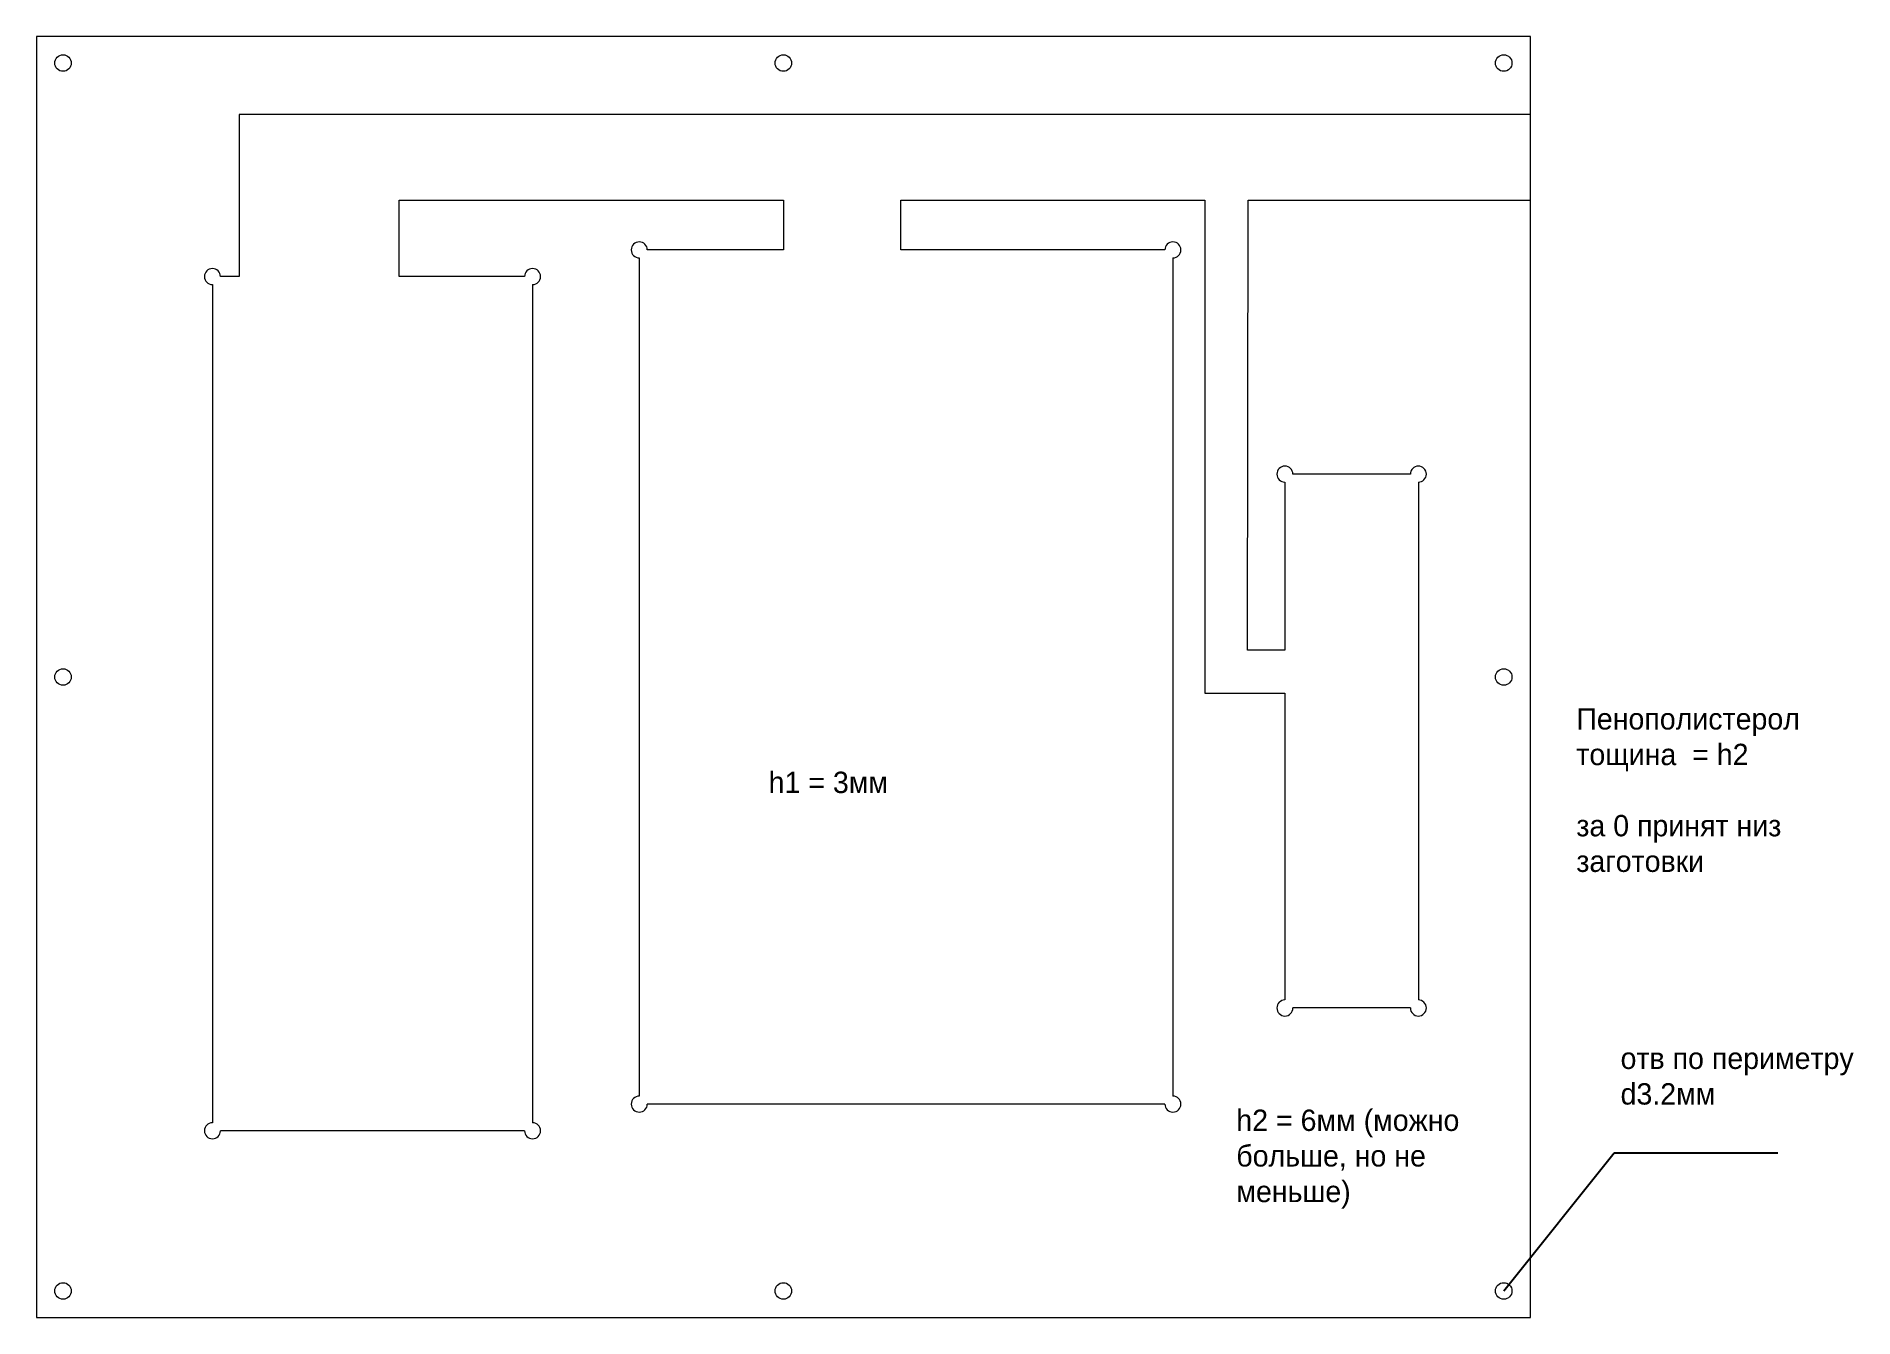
# Model space of a CAD drawing. Header units: millimetres. Extents: x -140 to 201, y -120 to 120.
import ezdxf

# ---------------------------------------------------------------- set-up
doc = ezdxf.new("R2010")
doc.units = ezdxf.units.MM

msp = doc.modelspace()

# ---------------------------------------------------------------- linework, layer by layer
at = {"color": 7, "linetype": 'Continuous', "lineweight": 15}
for p, q in [((140, 120), (-140, 120)), ((-140, 120), (-140, -120)), ((140, -120), (140, 120)), ((-102, 105.34), (-102, 75)), ((140, 105.34), (-102, 105.34)), ((-72, 89.34), (0, 89.34)), ((-72, 75), (-72, 89.34)), ((0, 89.34), (0, 80)), ((22, 80), (22.02, 89.34)), ((22.02, 89.34), (79, 89.34)), ((79, 89.34), (79, -3)), ((87, 5), (87.12, 89.34)), ((87.12, 89.34), (140, 89.34)), ((-27, 78.5), (-27, -78.5)), ((0, 80), (-25.5, 80)), ((71.5, 80), (22, 80)), ((73, 78.5), (73, -78.5)), ((-102, 75), (-105.5, 75)), ((-48.5, 75), (-72, 75)), ((-107, 73.5), (-107, -83.5)), ((-47, 73.5), (-47, -83.5)), ((117.5, 38), (95.5, 38)), ((94, 36.5), (94, 5)), ((119, 36.5), (119, -60.5)), ((94, 5), (87, 5)), ((79, -3), (94, -3)), ((94, -3), (94, -60.5)), ((117.5, -62), (95.5, -62)), ((71.5, -80), (-25.5, -80)), ((-48.5, -85), (-105.5, -85)), ((-140, -120), (140, -120))]:
    msp.add_line(p, q, dxfattribs=at)
for p, q in [((135, -115), (155.71, -89.14)), ((155.71, -89.14), (186.35, -89.14))]:
    msp.add_line(p, q)
for centre in [(-135, 115), (0, 115), (135, 115), (-135, 0), (135, 0), (-135, -115), (0, -115), (135, -115)]:
    msp.add_circle(centre, 1.55, dxfattribs=at)
for centre, start, end in [((-27, 80), 0, 270), ((73, 80), 270, 180), ((-107, 75), 0, 270), ((-47, 75), 270, 180), ((94, 38), 0, 270), ((119, 38), 270, 180), ((94, -62), 90, 0), ((119, -62), 180, 90), ((-27, -80), 90, 0), ((73, -80), 180, 90), ((-107, -85), 90, 0), ((-47, -85), 180, 90)]:
    msp.add_arc(centre, 1.5, start, end, dxfattribs=at)

# ---------------------------------------------------------------- texts
at = {"char_height": 4, "attachment_point": 1}
for s, insert in [('Пенополистерол\\Pтощина  = h2\\P\\Pза 0 принят низ заготовки', (148.61, -5.84)), ('h1 = 3мм\\P', (-2.76, -17.74)), ('отв по периметру d3.2мм', (156.9, -69.42)), ('h2 = 6мм (можно больше, но не меньше)', (84.89, -81.03))]:
    msp.add_mtext_dynamic_manual_height_columns(s, width=49.3892, gutter_width=20, heights=[0], dxfattribs=dict(at, insert=insert))

doc.saveas('drawing.dxf')
